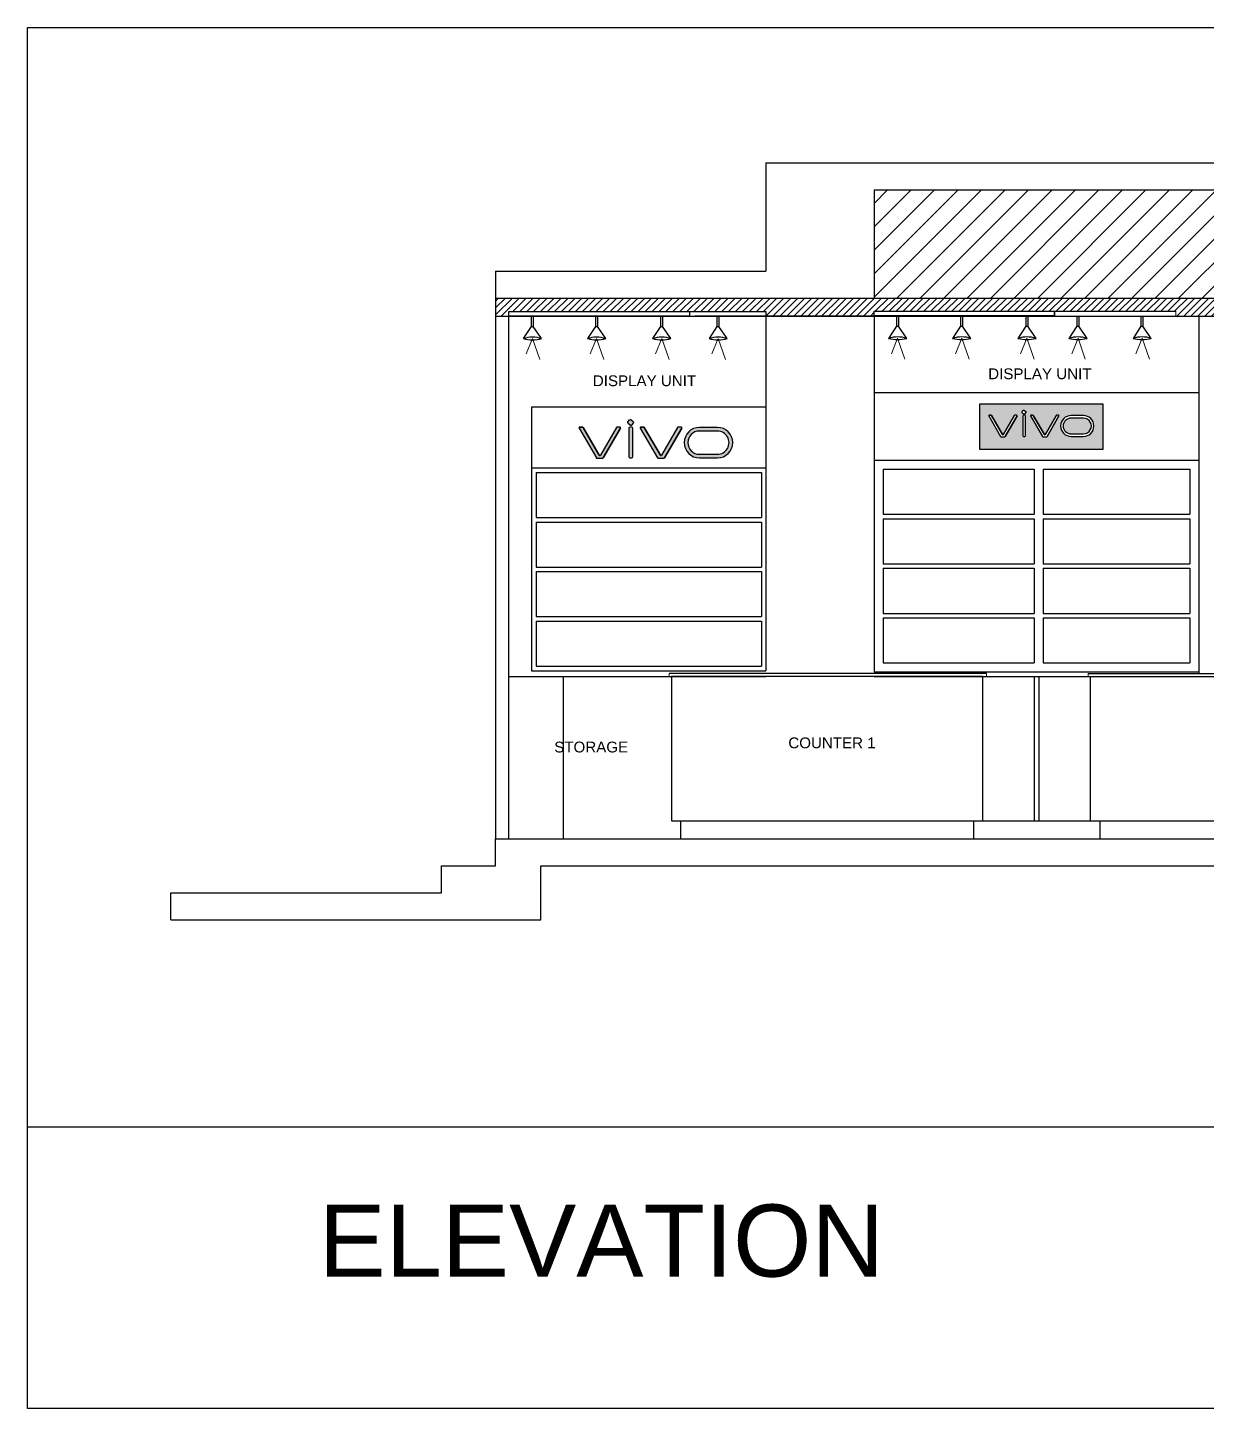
# Model space of a CAD drawing. Header units: millimetres. Extents: x 1926 to 160733, y 10813 to 39285.
# Drawn here: x 145887 to 152423, y 31625 to 39285 of the extents above; entities that cross this region are included whole.
import ezdxf

# ---------------------------------------------------------------- set-up
doc = ezdxf.new("R2010")
doc.units = ezdxf.units.MM
doc.layers.add('celling', color=30, linetype='Continuous', lineweight=0)
doc.layers.add('TEXT', color=7, linetype='Continuous', lineweight=5)
doc.styles.get("Standard").update_dxf_attribs({"font": 'arial.ttf'})

# ---------------------------------------------------------------- blocks, each defined once
blk = doc.blocks.new('A$C191C319C')
for p, q in [((0, 157.2), (1000, 157.2)), ((0, 132.2), (0, 157.2)), ((1000, 157.2), (1000, 132.2)), ((1000, 132.2), (0, 132.2))]:
    blk.add_line(p, q)
at = {"ltscale": 10}
for p, q in [((123.4, 132.2), (123.4, 74.2)), ((134.9, 132.2), (134.9, 74.2)), ((478.9, 132.2), (478.9, 74.2)), ((490.4, 132.2), (490.4, 74.2)), ((840.4, 132.2), (840.4, 74.2)), ((851.9, 132.2), (851.9, 74.2)), ((123.4, 74.2), (79.5, 6.9)), ((123.4, 74.2), (134.9, 74.2)), ((180.8, 6.9), (134.9, 74.2)), ((478.9, 74.2), (435, 6.9)), ((478.9, 74.2), (490.4, 74.2)), ((536.4, 6.9), (490.4, 74.2)), ((840.4, 74.2), (796.6, 6.9)), ((840.4, 74.2), (851.9, 74.2)), ((897.9, 6.9), (851.9, 74.2))]:
    blk.add_line(p, q, dxfattribs=at)
for centre, radius, start, end in [((130.2, -149.7), 164.6, 72.07347, 107.92653), ((130.2, 189.1), 189.1, 254.45677, 285.54323), ((485.7, -149.7), 164.6, 72.07347, 107.92653), ((485.7, 189.1), 189.1, 254.45677, 285.54323), ((847.2, -149.7), 164.6, 72.07347, 107.92653), ((847.2, 189.1), 189.1, 254.45677, 285.54323)]:
    blk.add_arc(centre, radius, start, end, dxfattribs=at)

msp = doc.modelspace()

# ---------------------------------------------------------------- hatches: boundary and pattern name
at = {"true_color": 0x7aafdf}
h = msp.add_hatch(color=143, dxfattribs=at)
h.dxf.hatch_style = 1
h.paths.add_polyline_path([(151167.33, 37198.552), (151167.33, 36945.396), (151849.101, 36945.396), (151849.101, 37198.552)])
h.paths.add_polyline_path([(151463.233, 37133.147), (151524.304, 37027.368, 0.57735027), (151528.604, 37027.368), (151589.676, 37133.147, -0.26794919), (151591.826, 37134.388), (151602.941, 37134.388, -0.577358), (151605.091, 37130.664), (151539.558, 37017.163, -0.2772978), (151537.366, 37015.839), (151515.657, 37015.792, -0.27704845), (151513.423, 37017.032), (151447.817, 37130.664, -0.57735027), (151449.967, 37134.388), (151461.083, 37134.388, -0.26794919)], flags=0)
h.paths.add_polyline_path([(151463.233, 37133.147), (151524.304, 37027.368, 0.57735027), (151528.604, 37027.368), (151589.676, 37133.147, -0.26794919), (151591.826, 37134.388), (151602.941, 37134.388, -0.577358), (151605.091, 37130.664), (151539.51, 37017.081, -0.26734518), (151537.366, 37015.839), (151515.578, 37015.791, -0.26854717), (151513.423, 37017.032), (151447.817, 37130.664, -0.57735027), (151449.967, 37134.388), (151461.083, 37134.388, -0.26794919)], flags=16)
h.paths.add_polyline_path([(151421.481, 37149.327), (151415.179, 37141.698, -0.42482324), (151409.253, 37141.242), (151401.63, 37148.016, -0.40368289), (151401.19, 37153.732), (151407.492, 37161.36, -0.42482324), (151413.418, 37161.817), (151421.04, 37155.043, -0.40368289)], flags=16)
h.paths.add_polyline_path([(151419.843, 37130.259), (151419.843, 37021.292, -0.41421356), (151415.714, 37017.163), (151408.984, 37017.163, -0.41421356), (151404.855, 37021.292), (151404.855, 37130.259, -0.41421356), (151408.984, 37134.388), (151415.714, 37134.388, -0.41421356)], flags=16)
h.paths.add_polyline_path([(151672.702, 37133.147), (151740.878, 37133.147, -1), (151740.878, 37017.163), (151672.702, 37017.163, -1)], flags=16)
h.paths.add_polyline_path([(151672.702, 37119.176), (151740.878, 37119.176, -1), (151740.878, 37031.133), (151672.702, 37031.133, -1)], flags=0)
h.paths.add_polyline_path([(151372.966, 37130.664), (151307.433, 37017.163, -0.2772978), (151305.241, 37015.839), (151283.532, 37015.792, -0.27704845), (151281.298, 37017.032), (151215.692, 37130.664, -0.57735027), (151217.842, 37134.388), (151228.958, 37134.388, -0.26794919), (151231.108, 37133.147), (151292.179, 37027.368, 0.57735027), (151296.479, 37027.368), (151357.551, 37133.147, -0.26794919), (151359.701, 37134.388), (151370.816, 37134.388, -0.577358)], flags=0)
h.paths.add_polyline_path([(151372.966, 37130.664), (151307.385, 37017.081, -0.26734518), (151305.241, 37015.839), (151283.453, 37015.791, -0.26854717), (151281.298, 37017.032), (151215.692, 37130.664, -0.57735027), (151217.842, 37134.388), (151228.958, 37134.388, -0.26794919), (151231.108, 37133.147), (151292.179, 37027.368, 0.57735027), (151296.479, 37027.368), (151357.551, 37133.147, -0.26794919), (151359.701, 37134.388), (151370.816, 37134.388, -0.577358)], flags=16)
h = msp.add_hatch(color=256)
h.dxf.hatch_style = 1
h.set_gradient(color1=(34, 52, 110), color2=(39, 118, 187), tint=1, name='HEMISPHERICAL')
h.paths.add_polyline_path([(149242.679, 37063.277, 0.41421356), (149236.646, 37069.31), (149226.812, 37069.31, 0.41421356), (149220.778, 37063.277), (149220.778, 36904.057, 0.41421356), (149226.812, 36898.024), (149236.646, 36898.024, 0.41421356), (149242.679, 36904.057)])
h.paths.add_polyline_path([(149233.291, 37109.388, 0.42482324), (149224.632, 37108.721), (149215.423, 37097.574, 0.40368289), (149216.067, 37089.222), (149227.204, 37079.324, 0.42482324), (149235.863, 37079.991), (149245.072, 37091.138, 0.40368289), (149244.428, 37099.49)])
h.paths.add_polyline_path([(149612.149, 36898.024), (149711.766, 36898.024, 1), (149711.766, 37067.496), (149612.149, 37067.496, 1)])
h.paths.add_polyline_path([(149612.149, 37047.083), (149711.766, 37047.083, -1), (149711.766, 36918.437), (149612.149, 36918.437, -1)], flags=16)
h = msp.add_hatch(color=143, dxfattribs=at)
h.dxf.hatch_style = 1
h.paths.add_polyline_path([(151672.702, 37119.176, 1), (151672.702, 37031.133), (151740.878, 37031.133, 1), (151740.878, 37119.176)])
h = msp.add_hatch(color=256)
h.dxf.hatch_style = 1
h.set_gradient(color1=(34, 52, 110), color2=(39, 118, 187), tint=1, name='HEMISPHERICAL')
h.paths.add_polyline_path([(149040.24, 36897.833), (148944.379, 37063.869, -0.57735027), (148947.521, 37069.31), (148963.763, 37069.31, -0.26794919), (148966.904, 37067.496), (149056.14, 36912.935, 0.57735027), (149062.423, 36912.935), (149151.659, 37067.496, -0.26794919), (149154.8, 37069.31), (149171.042, 37069.31, -0.577358), (149174.184, 37063.869), (149078.428, 36898.024), (149078.359, 36897.904, -0.26734518), (149075.225, 36896.09), (149043.39, 36896.019, -0.26854717)])
h = msp.add_hatch(color=256)
h.dxf.hatch_style = 1
h.set_gradient(color1=(34, 52, 110), color2=(39, 118, 187), tint=1, name='HEMISPHERICAL')
h.paths.add_polyline_path([(149379.414, 36897.833), (149283.553, 37063.869, -0.57735027), (149286.695, 37069.31), (149302.937, 37069.31, -0.26794919), (149306.078, 37067.496), (149395.314, 36912.935, 0.57735027), (149401.597, 36912.935), (149490.833, 37067.496, -0.26794919), (149493.975, 37069.31), (149510.216, 37069.31, -0.577358), (149513.358, 37063.869), (149417.602, 36898.024), (149417.533, 36897.904, -0.26734518), (149414.399, 36896.09), (149382.564, 36896.019, -0.26854717)])
at = {"layer": 'celling'}
h = msp.add_hatch(dxfattribs=at)
h.set_pattern_fill('ANSI31', color=256, scale=8.6)
h.set_pattern_definition([(45, (352178.807, -369231.39), (-19.3075507, 19.3075507), [])])
h.paths.add_polyline_path([(155530.928, 37784.963), (155080.928, 37784.963), (152680.829, 37784.963), (150580.928, 37784.963), (148480.928, 37784.963), (148480.928, 37684.963), (148555.915, 37684.963), (148555.915, 37709.963), (149555.915, 37709.963), (149980.928, 37709.963), (149980.928, 37684.963), (150580.928, 37684.963), (150580.928, 37711.545), (151580.928, 37711.545), (152252.991, 37711.545), (152252.991, 37684.963), (152680.829, 37684.963), (152980.928, 37684.963), (152980.928, 37711.545), (153980.928, 37711.545), (154279.043, 37711.545), (154279.043, 37686.545), (154980.928, 37686.545), (155530.928, 37684.963)])
h.paths.add_polyline_path([(157480.928, 37784.963), (155680.928, 37784.963), (155680.928, 37684.963), (157480.928, 37684.963)])
at = {"layer": 'TEXT', "true_color": 0xed1f24}
h = msp.add_hatch(dxfattribs=at)
h.set_pattern_fill('ANSI31', color=240, scale=29)
h.set_pattern_definition([(45, (352178.81, -369231.39), (-65.106857, 65.106857), [])])
h.paths.add_polyline_path([(157480.928, 38384.963), (155680.928, 38384.963), (155680.928, 37784.963), (157480.928, 37784.963)])
h.paths.add_polyline_path([(155080.928, 38384.963), (152980.928, 38384.963), (152980.928, 37784.963), (155080.928, 37784.963)])
h.paths.add_polyline_path([(152680.829, 38384.963), (150580.928, 38384.963), (150580.928, 37784.963), (152680.829, 37784.963)])

# ---------------------------------------------------------------- linework, layer by layer
for p, q in [((149980.928, 38534.963), (149980.928, 37934.963)), ((149980.928, 38534.963), (157710.928, 38534.963)), ((150580.928, 38384.963), (150580.928, 37784.963)), ((150580.928, 38384.963), (152680.829, 38384.963)), ((148480.928, 37934.963), (149980.928, 37934.963)), ((148480.928, 37934.963), (148480.928, 34784.963)), ((148480.928, 37784.963), (150580.928, 37784.963)), ((150580.928, 37784.963), (152680.829, 37784.963)), ((149555.915, 37709.963), (149980.928, 37709.963)), ((149980.928, 37709.963), (149980.928, 37684.963)), ((151580.928, 37686.545), (151580.928, 37711.545)), ((151580.928, 37711.545), (152252.991, 37711.545)), ((148480.928, 37684.963), (150580.928, 37684.963)), ((148555.915, 34784.963), (148555.915, 37684.963)), ((150585.457, 37684.963), (149585.457, 37684.963)), ((149980.928, 37684.963), (149980.928, 35717.425)), ((150580.928, 37684.963), (150580.928, 35710.582)), ((150580.928, 37684.963), (152680.829, 37684.963)), ((152381.214, 37684.963), (152381.214, 35710.582)), ((150580.928, 37261.683), (152381.214, 37261.683)), ((152381.214, 37261.683), (152381.214, 36885.582)), ((149980.928, 37178.858), (148681.512, 37178.858)), ((148681.512, 37178.858), (148681.512, 36842.425)), ((151215.692, 37130.664), (151281.298, 37017.032)), ((151217.842, 37134.388), (151228.958, 37134.388)), ((151231.108, 37133.147), (151292.179, 37027.368)), ((151357.551, 37133.147), (151296.479, 37027.368)), ((151372.966, 37130.664), (151307.385, 37017.081)), ((151370.816, 37134.388), (151359.701, 37134.388)), ((151447.817, 37130.664), (151513.423, 37017.032)), ((151449.967, 37134.388), (151461.083, 37134.388)), ((151463.233, 37133.147), (151524.304, 37027.368)), ((151589.676, 37133.147), (151528.604, 37027.368)), ((151605.091, 37130.664), (151539.51, 37017.081)), ((151602.941, 37134.388), (151591.826, 37134.388)), ((148944.379, 37063.869), (149040.24, 36897.833)), ((148947.521, 37069.31), (148963.763, 37069.31)), ((148966.904, 37067.496), (149056.14, 36912.935)), ((149151.659, 37067.496), (149062.423, 36912.935)), ((149174.184, 37063.869), (149078.359, 36897.904)), ((149171.042, 37069.31), (149154.8, 37069.31)), ((149283.553, 37063.869), (149379.414, 36897.833)), ((149286.695, 37069.31), (149302.937, 37069.31)), ((149306.078, 37067.496), (149395.314, 36912.935)), ((149490.833, 37067.496), (149401.597, 36912.935)), ((149513.358, 37063.869), (149417.533, 36897.904)), ((149510.216, 37069.31), (149493.975, 37069.31)), ((151283.453, 37015.791), (151305.241, 37015.839)), ((151515.578, 37015.791), (151537.366, 37015.839)), ((151672.702, 37031.133), (151740.878, 37031.133)), ((151672.702, 37017.163), (151740.878, 37017.163)), ((149043.39, 36896.019), (149075.225, 36896.09)), ((149382.564, 36896.019), (149414.399, 36896.09)), ((149612.149, 36918.437), (149711.766, 36918.437)), ((149612.149, 36898.024), (149711.766, 36898.024)), ((150580.928, 36885.582), (152381.214, 36885.582)), ((152381.214, 36885.582), (152381.214, 35702.963)), ((148681.512, 36842.425), (149980.928, 36842.425)), ((148681.512, 36842.425), (148681.512, 35717.425)), ((148706.512, 36817.425), (149955.928, 36817.425)), ((148706.512, 36817.425), (148706.512, 36567.425)), ((149955.928, 36817.425), (149955.928, 36567.425)), ((149980.928, 36842.425), (149980.928, 35717.425)), ((150630.526, 36835.582), (151467.87, 36835.582)), ((150630.526, 36835.582), (150630.526, 36585.582)), ((151467.87, 36835.582), (151467.87, 36585.582)), ((151517.87, 36835.582), (151517.87, 36585.582)), ((151517.87, 36835.582), (152331.214, 36835.582)), ((152331.214, 36835.582), (152331.214, 36585.582)), ((148706.512, 36567.425), (149955.928, 36567.425)), ((148706.512, 36542.425), (149955.928, 36542.425)), ((148706.512, 36542.425), (148706.512, 36292.425)), ((149955.928, 36542.425), (149955.928, 36292.425)), ((150630.526, 36585.582), (151467.87, 36585.582)), ((150630.526, 36560.582), (151467.87, 36560.582)), ((150630.526, 36560.582), (150630.526, 36310.582)), ((151467.87, 36560.582), (151467.87, 36310.582)), ((151517.87, 36585.582), (152331.214, 36585.582)), ((151517.87, 36560.582), (151517.87, 36310.582)), ((151517.87, 36560.582), (152331.214, 36560.582)), ((152331.214, 36560.582), (152331.214, 36310.582)), ((150630.526, 36310.582), (151467.87, 36310.582)), ((151517.87, 36310.582), (152331.214, 36310.582)), ((148706.512, 36292.425), (149955.928, 36292.425)), ((148706.512, 36267.425), (149955.928, 36267.425)), ((148706.512, 36267.425), (148706.512, 36017.425)), ((149955.928, 36267.425), (149955.928, 36017.425)), ((150630.526, 36285.582), (151467.87, 36285.582)), ((150630.526, 36285.582), (150630.526, 36035.582)), ((151467.87, 36285.582), (151467.87, 36035.582)), ((151517.87, 36285.582), (151517.87, 36035.582)), ((151517.87, 36285.582), (152331.214, 36285.582)), ((152331.214, 36285.582), (152331.214, 36035.582)), ((148706.512, 36017.425), (149955.928, 36017.425)), ((150630.526, 36035.582), (151467.87, 36035.582)), ((150630.526, 36010.582), (151467.87, 36010.582)), ((150630.526, 36010.582), (150630.526, 35760.582)), ((151467.87, 36010.582), (151467.87, 35760.582)), ((151517.87, 36035.582), (152331.214, 36035.582)), ((151517.87, 36010.582), (151517.87, 35760.582)), ((151517.87, 36010.582), (152331.214, 36010.582)), ((152331.214, 36010.582), (152331.214, 35760.582)), ((148706.512, 35992.425), (149955.928, 35992.425)), ((148706.512, 35992.425), (148706.512, 35742.425)), ((149955.928, 35992.425), (149955.928, 35742.425)), ((148681.512, 35717.425), (149980.928, 35717.425)), ((148706.512, 35742.425), (149955.928, 35742.425)), ((151204.173, 35702.963), (149444.6, 35702.963)), ((150580.928, 35710.582), (152381.214, 35710.582)), ((150630.526, 35760.582), (151467.861, 35760.582)), ((151493.87, 35760.582), (151494.281, 35760.582)), ((151517.87, 35760.582), (152331.214, 35760.582)), ((151767.611, 35702.963), (153526.416, 35702.963)), ((148555.915, 35684.963), (149980.928, 35684.963)), ((148857.158, 35684.963), (148857.158, 34784.963)), ((149457.248, 35684.963), (149457.248, 34884.963)), ((151181.035, 35684.963), (149457.248, 35684.963)), ((150580.928, 35684.963), (152381.214, 35684.963)), ((151181.035, 35684.963), (151181.035, 34884.963)), ((151467.861, 35684.963), (151467.861, 34884.963)), ((151494.281, 35684.963), (151494.281, 34884.963)), ((151781.121, 34884.963), (151781.121, 35684.963)), ((151781.121, 35684.963), (153507.292, 35684.963)), ((149457.248, 34884.963), (151181.035, 34884.963)), ((149507.248, 34884.963), (149507.248, 34784.963)), ((151131.035, 34884.963), (151131.035, 34784.963)), ((151181.035, 34884.963), (151781.121, 34884.963)), ((151781.121, 34884.963), (153507.292, 34884.963)), ((151831.121, 34884.963), (151831.121, 34784.963)), ((148480.928, 34784.963), (157948.066, 34784.963)), ((148480.928, 34634.963), (148480.928, 34784.963)), ((148180.928, 34634.963), (148480.928, 34634.963)), ((148180.928, 34484.963), (148180.928, 34634.963)), ((148732.394, 34634.963), (157948.066, 34634.963)), ((148732.394, 34334.963), (148732.394, 34634.963)), ((146680.928, 34484.963), (148180.928, 34484.963)), ((146680.928, 34334.963), (146680.928, 34484.963)), ((146680.928, 34334.963), (148732.394, 34334.963)), ((160732.992, 33184.26), (145886.882, 33184.26))]:
    msp.add_line(p, q)
at = {"ltscale": 10}
for p, q in [((149708.827, 37627.008), (149664.972, 37559.685)), ((149708.827, 37684.963), (149708.827, 37627.008)), ((149708.827, 37627.008), (149720.328, 37627.008)), ((149720.328, 37684.963), (149720.328, 37627.008)), ((149766.3, 37559.685), (149720.328, 37627.008)), ((151704.298, 37628.59), (151660.443, 37561.266)), ((151704.298, 37686.545), (151704.298, 37628.59)), ((151704.298, 37628.59), (151715.799, 37628.59)), ((151715.799, 37686.545), (151715.799, 37628.59)), ((151761.771, 37561.266), (151715.799, 37628.59)), ((152059.819, 37628.59), (152015.964, 37561.266)), ((152059.819, 37686.545), (152059.819, 37628.59)), ((152059.819, 37628.59), (152071.32, 37628.59)), ((152071.32, 37686.545), (152071.32, 37628.59)), ((152117.292, 37561.266), (152071.32, 37628.59))]:
    msp.add_line(p, q, dxfattribs=at)
for points in [[(145886.882, 39285.35), (160732.992, 39285.35), (160732.992, 31624.972), (145886.882, 31624.972)], [(151167.33, 37198.552), (151849.101, 37198.552), (151849.101, 36945.396), (151167.33, 36945.396)], [(151167.33, 37198.552), (151849.101, 37198.552), (151849.101, 36945.396), (151167.33, 36945.396)]]:
    msp.add_lwpolyline(points, close=True)
for points in [[(151413.418, 37161.817), (151421.04, 37155.043, -0.40368289), (151421.481, 37149.327), (151415.179, 37141.698, -0.42482324), (151409.253, 37141.242), (151401.63, 37148.016, -0.40368289), (151401.19, 37153.732), (151407.492, 37161.36, -0.42482324)], [(149233.291, 37109.388), (149244.428, 37099.49, -0.40368289), (149245.072, 37091.138), (149235.863, 37079.991, -0.42482324), (149227.204, 37079.324), (149216.067, 37089.222, -0.40368289), (149215.423, 37097.574), (149224.632, 37108.721, -0.42482324)], [(151215.692, 37130.664), (151281.298, 37017.032, 0.26005138), (151283.374, 37015.792), (151305.241, 37015.839, 0.2772978), (151307.433, 37017.163), (151372.966, 37130.664, 0.577358), (151370.816, 37134.388), (151359.701, 37134.388, 0.26794919), (151357.551, 37133.147), (151296.479, 37027.368, -0.57735027), (151292.179, 37027.368), (151231.108, 37133.147, 0.26794919), (151228.958, 37134.388), (151217.842, 37134.388, 0.57735027), (151215.692, 37130.664)], [(151408.984, 37017.163), (151415.714, 37017.163, 0.41421356), (151419.843, 37021.292), (151419.843, 37130.259, 0.41421356), (151415.714, 37134.388), (151408.984, 37134.388, 0.41421356), (151404.855, 37130.259), (151404.855, 37021.292, 0.41421356)], [(151447.817, 37130.664), (151513.423, 37017.032, 0.26005138), (151515.499, 37015.792), (151537.366, 37015.839, 0.2772978), (151539.558, 37017.163), (151605.091, 37130.664, 0.577358), (151602.941, 37134.388), (151591.826, 37134.388, 0.26794919), (151589.676, 37133.147), (151528.604, 37027.368, -0.57735027), (151524.304, 37027.368), (151463.233, 37133.147, 0.26794919), (151461.083, 37134.388), (151449.967, 37134.388, 0.57735027), (151447.817, 37130.664)], [(148944.379, 37063.869), (149040.24, 36897.833, 0.26005138), (149043.275, 36896.021), (149075.225, 36896.09, 0.2772978), (149078.428, 36898.024), (149174.184, 37063.869, 0.577358), (149171.042, 37069.31), (149154.8, 37069.31, 0.26794919), (149151.659, 37067.496), (149062.423, 36912.935, -0.57735027), (149056.14, 36912.935), (148966.904, 37067.496, 0.26794919), (148963.763, 37069.31), (148947.521, 37069.31, 0.57735027), (148944.379, 37063.869)], [(149226.812, 36898.024), (149236.646, 36898.024, 0.41421356), (149242.679, 36904.057), (149242.679, 37063.277, 0.41421356), (149236.646, 37069.31), (149226.812, 37069.31, 0.41421356), (149220.778, 37063.277), (149220.778, 36904.057, 0.41421356)], [(149283.553, 37063.869), (149379.414, 36897.833, 0.26005138), (149382.449, 36896.021), (149414.399, 36896.09, 0.2772978), (149417.602, 36898.024), (149513.358, 37063.869, 0.577358), (149510.216, 37069.31), (149493.975, 37069.31, 0.26794919), (149490.833, 37067.496), (149401.597, 36912.935, -0.57735027), (149395.314, 36912.935), (149306.078, 37067.496, 0.26794919), (149302.937, 37069.31), (149286.695, 37069.31, 0.57735027), (149283.553, 37063.869)]]:
    msp.add_lwpolyline(points, format="xyb", close=True)
for points in [[(151740.878, 37017.163, 1), (151740.878, 37133.147), (151672.702, 37133.147)], [(151740.878, 37031.133, 1.00000014), (151740.878, 37119.176), (151672.702, 37119.176)], [(149711.766, 36898.024, 1), (149711.766, 37067.496), (149612.149, 37067.496)], [(149711.766, 36918.437, 1.00000014), (149711.766, 37047.083), (149612.149, 37047.083)]]:
    msp.add_lwpolyline(points, format="xyb")
for centre, radius, start, end in [((149715.636, 37403.074), 164.602, 72.0734715, 107.9265285), ((149715.636, 37741.839), 189.069, 254.4567667, 285.5432333), ((151711.107, 37404.656), 164.602, 72.0734715, 107.9265285), ((151711.107, 37743.421), 189.069, 254.4567667, 285.5432333), ((152066.628, 37404.656), 164.602, 72.0734715, 107.9265285), ((152066.628, 37743.421), 189.069, 254.4567667, 285.5432333)]:
    msp.add_arc(centre, radius, start, end, dxfattribs=at)
for centre, radius, start, end in [((151217.842, 37131.905), 2.483, 90, 210), ((151228.958, 37131.905), 2.483, 30, 90), ((151359.701, 37131.905), 2.483, 90, 150), ((151370.816, 37131.905), 2.483, 329.9986716, 90), ((151449.967, 37131.905), 2.483, 90, 210), ((151461.083, 37131.905), 2.483, 30, 90), ((151591.826, 37131.905), 2.483, 90, 150), ((151602.941, 37131.905), 2.483, 329.9986716, 90), ((151672.702, 37075.155), 57.992, 90, 270), ((151672.702, 37075.155), 44.021, 90, 270), ((148963.763, 37065.683), 3.628, 30, 90), ((149154.8, 37065.683), 3.628, 90, 150), ((149171.042, 37065.683), 3.628, 329.9986716, 90), ((149286.695, 37065.683), 3.628, 90, 210), ((149302.937, 37065.683), 3.628, 30, 90), ((149493.975, 37065.683), 3.628, 90, 150), ((149510.216, 37065.683), 3.628, 329.9986716, 90), ((149612.149, 36982.76), 84.736, 90, 270), ((149612.149, 36982.76), 64.323, 90, 270), ((151283.687, 37018.657), 2.883, 211.2331029, 264.0030254), ((151283.448, 37018.273), 2.483, 210, 270.1278477), ((151294.329, 37028.609), 2.483, 210, 330), ((151305.235, 37018.322), 2.483, 270.1278477, 329.9986716), ((151305.128, 37018.5), 2.665, 273.0304911, 329.8675731), ((151515.812, 37018.657), 2.883, 211.2331029, 264.0030254), ((151515.573, 37018.273), 2.483, 210, 270.1278477), ((151526.454, 37028.609), 2.483, 210, 330), ((151537.36, 37018.322), 2.483, 270.1278477, 329.9986716), ((151537.253, 37018.5), 2.665, 273.0304911, 329.8675731), ((149043.731, 36900.208), 4.212, 211.2331029, 264.0030254), ((149043.382, 36899.647), 3.628, 210, 270.1278477), ((149059.282, 36914.749), 3.628, 210, 330), ((149075.217, 36899.718), 3.628, 270.1278477, 329.9986716), ((149075.06, 36899.978), 3.894, 273.0304911, 329.8675731), ((149382.906, 36900.208), 4.212, 211.2331029, 264.0030254), ((149382.556, 36899.647), 3.628, 210, 270.1278477), ((149398.456, 36914.749), 3.628, 210, 330), ((149414.391, 36899.718), 3.628, 270.1278477, 329.9986716), ((149414.235, 36899.978), 3.894, 273.0304911, 329.8675731)]:
    msp.add_arc(centre, radius, start, end)
at = {"layer": 'TEXT'}
for p, q in [((152252.991, 37711.545), (152252.991, 37684.963)), ((148685.987, 37560.517), (148650.91, 37474.821)), ((148685.987, 37560.517), (148726.458, 37443.899)), ((149041.507, 37560.517), (149006.431, 37474.821)), ((149041.507, 37560.517), (149081.978, 37443.899)), ((149403.045, 37560.517), (149367.969, 37474.821)), ((149403.045, 37560.517), (149443.516, 37443.899)), ((149715.529, 37560.517), (149680.453, 37474.821)), ((149715.529, 37560.517), (149756, 37443.899)), ((150711, 37562.099), (150675.923, 37476.403)), ((150711, 37562.099), (150751.471, 37445.48)), ((151066.521, 37562.099), (151031.444, 37476.403)), ((151066.521, 37562.099), (151106.992, 37445.48)), ((151428.059, 37562.099), (151392.982, 37476.403)), ((151428.059, 37562.099), (151468.53, 37445.48)), ((151711, 37562.099), (151675.923, 37476.403)), ((151711, 37562.099), (151751.471, 37445.48)), ((152066.444, 37562.099), (152031.367, 37476.403)), ((152066.444, 37562.099), (152106.915, 37445.48)), ((149444.6, 35702.963), (149444.6, 35684.963)), ((151204.173, 35702.963), (151204.173, 35684.963)), ((151767.611, 35684.963), (151767.611, 35702.963))]:
    msp.add_line(p, q, dxfattribs=at)

# ---------------------------------------------------------------- block references
for p in [(148555.915, 37552.77), (150580.928, 37554.352)]:
    msp.add_blockref('A$C191C319C', p)

# ---------------------------------------------------------------- texts
for s, height, p in [('DISPLAY UNIT', 60, (151213.043, 37334.863)), ('DISPLAY UNIT', 60, (149020.755, 37296.202)), ('STORAGE ', 60, (148806.657, 35264.049)), ('COUNTER 1', 60, (150104.766, 35287.276)), ('ELEVATION ', 400, (147500.293, 32355.937))]:
    msp.add_text(s, height=height).set_placement(p)

doc.saveas('drawing.dxf')
